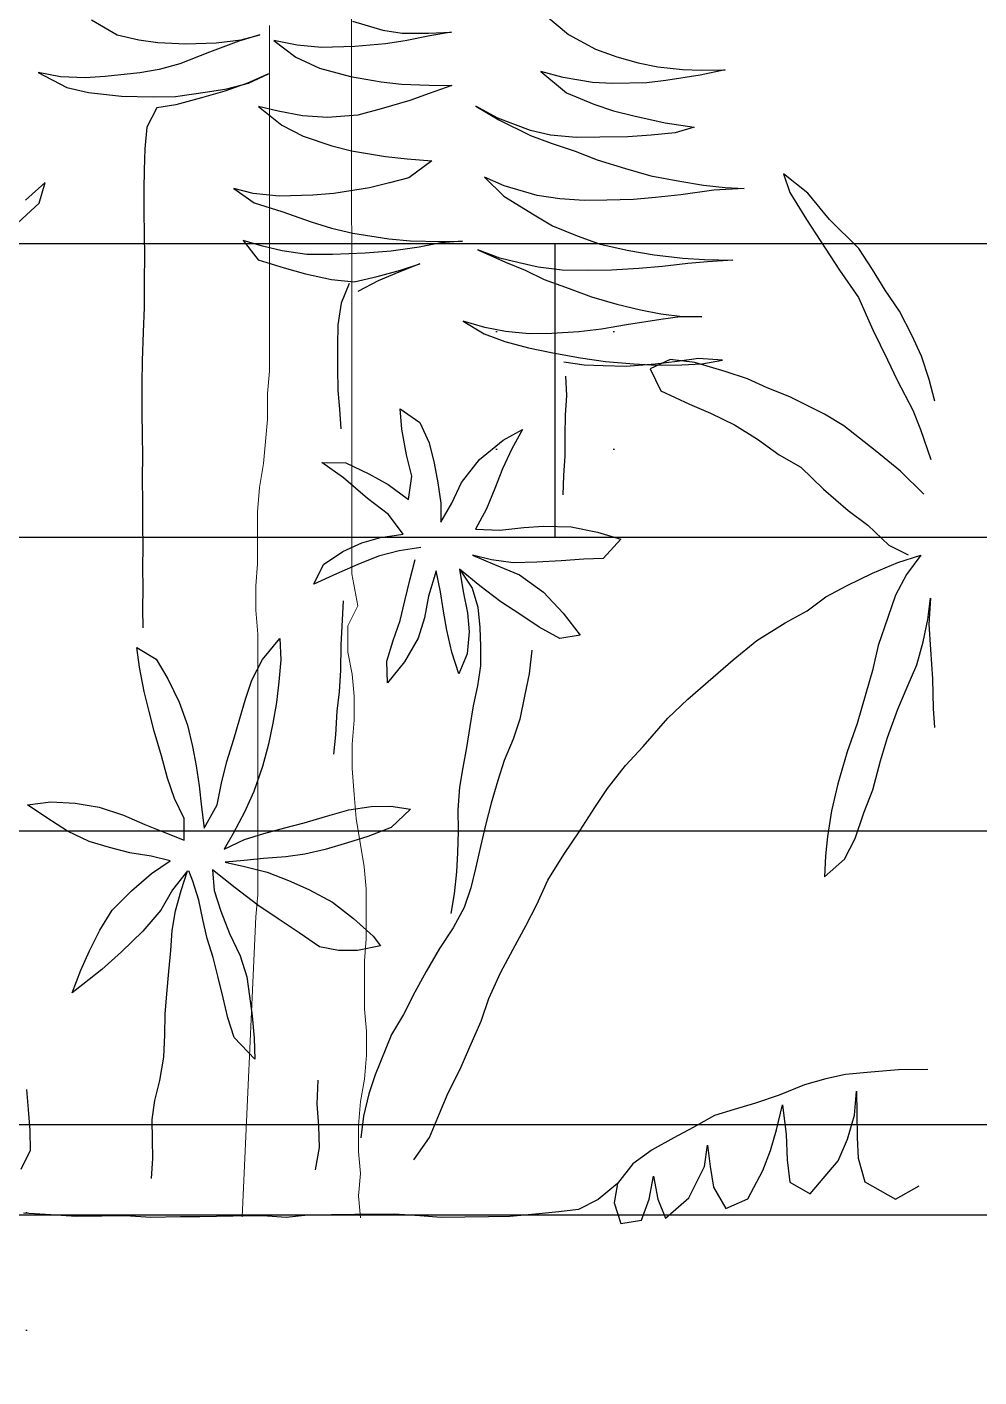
# Model space of a CAD drawing. Header units: metres. Extents: x -58 to 722, y -1100 to 345.
# Drawn here: x 33.1697 to 33.4939, y -20.3964 to -19.9367 of the extents above; entities that cross this region are included whole.
import ezdxf

# ---------------------------------------------------------------- set-up
doc = ezdxf.new("R2010")
doc.units = ezdxf.units.M
doc.header["$MEASUREMENT"] = 0
for name, color, linetype in [('FSR_ARQ_005VEGETACION', 64, 'Continuous'), ('FSR_ARQ_008MOBILIARIO', 115, 'Continuous'), ('FSR_ARQ_028JARDINERAS', 133, 'Continuous')]:
    doc.layers.add(name, color=color, linetype=linetype)
doc.layers.add('FSR_ARQ_006ARBOLES', color=74, linetype='Continuous', lineweight=0)

# ---------------------------------------------------------------- blocks, each defined once
blk = doc.blocks.new('arbustos 01')
at = {"layer": 'FSR_ARQ_005VEGETACION', "color": 103}
for p, q in [((188.94883, -31.62858), (188.9388, -31.63699)), ((189.0206, -31.63195), (189.00909, -31.63538)), ((189.11926, -31.6314), (189.10961, -31.63709)), ((188.9388, -31.63699), (188.92864, -31.64249)), ((188.99181, -31.63651), (188.9831, -31.63605)), ((188.9831, -31.63605), (188.99128, -31.63753)), ((188.99128, -31.63753), (189.00066, -31.63937)), ((189.00173, -31.63648), (188.99181, -31.63651)), ((189.00909, -31.63538), (189.00173, -31.63648)), ((189.06273, -31.63901), (189.05558, -31.63704)), ((189.05558, -31.63704), (189.06358, -31.63954)), ((189.10961, -31.63709), (189.10138, -31.63903)), ((188.92864, -31.64249), (188.92056, -31.64546)), ((189.00066, -31.63937), (189.008, -31.64049)), ((189.008, -31.64049), (189.01961, -31.64151)), ((189.01961, -31.64151), (189.03226, -31.64185)), ((189.03226, -31.64185), (189.04151, -31.64095)), ((189.04151, -31.64095), (189.05025, -31.63919)), ((189.05025, -31.63919), (189.04196, -31.64557)), ((189.07212, -31.64017), (189.06273, -31.63901)), ((189.06358, -31.63954), (189.07464, -31.64362)), ((189.08357, -31.64049), (189.07212, -31.64017)), ((189.09418, -31.63995), (189.08357, -31.64049)), ((189.10138, -31.63903), (189.09418, -31.63995)), ((188.91249, -31.64775), (188.90495, -31.64918)), ((188.92056, -31.64546), (188.91249, -31.64775)), ((189.04196, -31.64557), (189.03301, -31.64973)), ((189.07464, -31.64362), (189.08586, -31.64805)), ((189.08586, -31.64805), (189.0937, -31.65021)), ((188.88852, -31.6505), (188.87946, -31.65038)), ((188.87946, -31.65038), (188.88901, -31.65239)), ((188.8957, -31.65025), (188.88852, -31.6505)), ((188.88901, -31.65239), (188.90197, -31.65444)), ((188.90495, -31.64918), (188.8957, -31.65025)), ((188.92966, -31.65516), (188.9408, -31.65326)), ((188.94921, -31.65098), (188.93953, -31.65906)), ((188.9408, -31.65326), (188.94921, -31.65098)), ((189.02134, -31.65282), (189.00968, -31.65488)), ((189.03301, -31.64973), (189.02134, -31.65282)), ((189.05995, -31.65539), (189.0523, -31.65187)), ((189.0523, -31.65187), (189.06029, -31.6554)), ((189.0937, -31.65021), (189.10103, -31.6515)), ((189.10103, -31.6515), (189.11418, -31.65288)), ((189.11418, -31.65288), (189.1217, -31.65332)), ((189.1217, -31.65332), (189.13111, -31.65294)), ((189.13951, -31.65134), (189.12866, -31.65701)), ((189.13111, -31.65294), (189.13951, -31.65134)), ((188.90197, -31.65444), (188.90914, -31.65522)), ((188.90914, -31.65522), (188.92213, -31.65557)), ((188.92213, -31.65557), (188.92966, -31.65516)), ((188.99154, -31.65617), (188.98299, -31.65623)), ((188.98299, -31.65623), (188.9915, -31.65925)), ((189.00198, -31.6558), (188.99154, -31.65617)), ((189.00968, -31.65488), (189.00198, -31.6558)), ((189.06812, -31.65755), (189.05995, -31.65539)), ((189.06029, -31.6554), (189.0688, -31.65842)), ((189.07546, -31.65868), (189.06812, -31.65755)), ((189.0688, -31.65842), (189.07765, -31.66093)), ((189.12866, -31.65701), (189.12043, -31.65895)), ((188.92921, -31.66336), (188.92182, -31.66583)), ((188.93953, -31.65906), (188.92921, -31.66336)), ((188.9915, -31.65925), (188.99882, -31.66191)), ((188.99882, -31.66191), (189.00972, -31.66514)), ((189.08758, -31.66038), (189.07546, -31.65868)), ((189.07765, -31.66093), (189.08736, -31.66363)), ((189.08736, -31.66363), (189.09453, -31.66475)), ((189.09595, -31.6605), (189.08758, -31.66038)), ((189.10793, -31.66032), (189.09595, -31.6605)), ((189.12043, -31.65895), (189.10793, -31.66032)), ((188.9141, -31.66777), (188.90227, -31.67035)), ((188.92182, -31.66583), (188.9141, -31.66777)), ((188.95318, -31.67326), (188.96556, -31.66864)), ((188.97382, -31.66414), (188.9652, -31.66932)), ((188.96556, -31.66864), (188.97382, -31.66414)), ((189.00972, -31.66514), (189.01858, -31.66748)), ((189.01858, -31.66748), (189.03002, -31.66832)), ((189.03002, -31.66832), (189.03943, -31.66777)), ((189.03943, -31.66777), (189.04869, -31.66601)), ((189.05606, -31.66423), (189.04725, -31.67129)), ((189.04869, -31.66601), (189.05606, -31.66423)), ((189.09453, -31.66475), (189.09836, -31.67199)), ((188.90227, -31.67035), (188.8913, -31.67208)), ((188.8913, -31.67208), (188.89846, -31.67423)), ((188.94564, -31.67504), (188.95318, -31.67326)), ((188.9652, -31.66932), (188.95316, -31.67514)), ((189.04725, -31.67129), (189.03916, -31.67546)), ((189.09836, -31.67199), (189.09916, -31.68029)), ((188.89846, -31.67423), (188.90751, -31.67504)), ((188.90751, -31.67504), (188.91639, -31.67567)), ((188.91639, -31.67567), (188.92699, -31.67581)), ((188.92699, -31.67581), (188.93588, -31.67593)), ((188.93588, -31.67593), (188.94564, -31.67504)), ((188.94542, -31.67812), (188.93632, -31.68107)), ((188.95316, -31.67514), (188.94542, -31.67812)), ((189.02834, -31.67907), (189.02096, -31.68102)), ((189.03916, -31.67546), (189.02834, -31.67907)), ((188.93632, -31.68107), (188.9279, -31.68437)), ((188.99989, -31.68398), (188.99047, -31.68471)), ((189.00811, -31.68307), (188.99989, -31.68398)), ((189.02096, -31.68102), (189.00811, -31.68307)), ((189.09916, -31.68029), (189.0994, -31.68827)), ((188.91725, -31.68765), (188.90764, -31.69043)), ((188.9279, -31.68437), (188.91725, -31.68765)), ((188.99047, -31.68471), (188.99928, -31.69116)), ((189.0994, -31.68827), (189.09948, -31.69554)), ((188.84822, -31.69704), (188.85738, -31.68964)), ((188.85738, -31.68964), (188.85506, -31.69679)), ((188.89667, -31.6925), (188.88776, -31.69392)), ((188.90764, -31.69043), (188.89667, -31.6925)), ((188.95063, -31.69785), (188.96316, -31.69426)), ((188.96316, -31.69426), (188.97055, -31.69094)), ((188.97055, -31.69094), (188.96327, -31.69819)), ((188.99928, -31.69116), (189.0066, -31.69314)), ((189.0066, -31.69314), (189.0141, -31.69495)), ((189.13918, -31.70075), (189.13689, -31.69303)), ((189.13689, -31.69303), (189.14432, -31.69962)), ((188.96327, -31.69819), (188.95241, -31.70488)), ((189.0141, -31.69495), (189.02758, -31.69718)), ((189.02758, -31.69718), (189.0356, -31.69781)), ((189.0356, -31.69781), (189.04825, -31.69815)), ((189.04825, -31.69815), (189.05818, -31.69709)), ((189.06539, -31.6953), (189.05779, -31.70067)), ((189.05818, -31.69709), (189.06539, -31.6953)), ((189.09948, -31.69554), (189.09954, -31.70388)), ((189.04732, -31.70395), (189.03615, -31.7079)), ((189.05779, -31.70067), (189.04732, -31.70395)), ((189.09954, -31.70388), (189.09943, -31.71256)), ((189.1488, -31.70977), (189.13918, -31.70075)), ((189.03615, -31.7079), (189.02843, -31.71019)), ((189.00683, -31.71434), (188.99861, -31.71509)), ((189.02036, -31.71213), (189.00683, -31.71434)), ((189.02843, -31.71019), (189.02036, -31.71213)), ((189.09943, -31.71256), (189.09931, -31.7209)), ((188.97309, -31.7185), (188.96259, -31.72315)), ((188.96484, -31.72164), (188.97309, -31.7185)), ((188.98715, -31.71527), (188.97894, -31.71516)), ((188.97894, -31.71516), (188.98714, -31.71578)), ((188.98714, -31.71578), (188.99533, -31.71743)), ((188.99861, -31.71509), (188.98715, -31.71527)), ((188.99533, -31.71743), (189.00591, -31.71895)), ((189.00591, -31.71895), (189.01581, -31.71976)), ((189.01581, -31.71976), (189.02812, -31.72027)), ((189.03786, -31.72024), (189.04712, -31.71882)), ((189.04712, -31.71882), (189.05466, -31.71704)), ((189.05466, -31.71704), (189.06187, -31.71492)), ((189.06187, -31.71492), (189.0563, -31.7222)), ((188.95026, -31.72503), (188.95746, -31.72342)), ((188.96259, -31.72315), (188.9552, -31.72612)), ((188.95746, -31.72342), (188.96484, -31.72164)), ((189.00239, -31.72608), (188.99507, -31.72376)), ((188.99507, -31.72376), (189.00306, -31.72694)), ((189.02812, -31.72027), (189.03786, -31.72024)), ((189.0563, -31.7222), (189.04634, -31.72531)), ((189.09931, -31.7209), (189.09937, -31.72994)), ((189.01125, -31.72859), (189.00239, -31.72608)), ((189.00306, -31.72694), (189.01089, -31.73013)), ((189.01994, -31.73059), (189.01125, -31.72859)), ((189.0285, -31.72968), (189.01994, -31.73059)), ((189.03828, -31.72759), (189.0285, -31.72968)), ((189.04634, -31.72531), (189.03828, -31.72759))]:
    blk.add_line(p, q, dxfattribs=at)
at = {"layer": 'FSR_ARQ_005VEGETACION', "color": 104}
for p, q in [((188.88776, -31.69392), (188.87954, -31.69483)), ((188.84005, -31.70702), (188.84822, -31.69704)), ((188.85506, -31.69679), (188.84877, -31.70696)), ((188.87954, -31.69483), (188.87235, -31.69525)), ((188.87235, -31.69525), (188.8838, -31.69592)), ((188.8838, -31.69592), (188.89626, -31.69762)), ((188.89626, -31.69762), (188.90582, -31.69861)), ((188.90582, -31.69861), (188.91419, -31.69941)), ((188.91419, -31.69941), (188.92427, -31.69971)), ((188.93282, -31.69983), (188.94206, -31.6991)), ((188.94206, -31.6991), (188.95063, -31.69785)), ((188.92427, -31.69971), (188.93282, -31.69983)), ((188.82896, -31.71798), (188.84005, -31.70702)), ((188.84877, -31.70696), (188.84335, -31.71527)), ((188.94483, -31.7094), (188.93554, -31.7132)), ((188.95241, -31.70488), (188.94483, -31.7094)), ((188.93554, -31.7132), (188.92678, -31.71633)), ((188.82372, -31.72595), (188.82896, -31.71798)), ((188.84335, -31.71527), (188.8362, -31.72612)), ((188.91597, -31.71875), (188.90638, -31.72033)), ((188.92678, -31.71633), (188.91597, -31.71875)), ((188.88737, -31.72212), (188.8766, -31.72232)), ((188.8766, -31.72232), (188.88617, -31.72296)), ((188.88617, -31.72296), (188.89368, -31.72358)), ((188.89559, -31.72155), (188.88737, -31.72212)), ((188.89368, -31.72358), (188.90324, -31.72473)), ((188.90638, -31.72033), (188.89559, -31.72155)), ((188.90324, -31.72473), (188.91212, -31.72554)), ((188.94118, -31.7261), (188.95026, -31.72503)), ((188.819, -31.73375), (188.82372, -31.72595)), ((188.8362, -31.72612), (188.82905, -31.73645)), ((188.91212, -31.72554), (188.92254, -31.72619)), ((188.92254, -31.72619), (188.9316, -31.72632)), ((188.9316, -31.72632), (188.94118, -31.7261)), ((188.94797, -31.72962), (188.93852, -31.73308)), ((188.9552, -31.72612), (188.94797, -31.72962)), ((189.01089, -31.73013), (189.01853, -31.73416)), ((189.09937, -31.72994), (189.09941, -31.74022)), ((188.81359, -31.74171), (188.819, -31.73375)), ((188.93852, -31.73308), (188.9301, -31.73621)), ((189.02177, -31.73118), (189.02479, -31.73859)), ((188.82905, -31.73645), (188.82358, -31.74868)), ((188.92049, -31.73899), (188.91157, -31.74109)), ((188.9301, -31.73621), (188.92049, -31.73899)), ((189.02479, -31.73859), (189.02605, -31.74682)), ((189.09941, -31.74022), (189.09981, -31.74963)), ((188.80885, -31.75071), (188.81359, -31.74171)), ((188.89563, -31.74361), (188.88828, -31.74385)), ((188.88828, -31.74385), (188.89648, -31.74379)), ((188.90385, -31.74269), (188.89563, -31.74361)), ((188.89648, -31.74379), (188.90382, -31.74475)), ((188.90382, -31.74475), (188.91679, -31.7468)), ((188.91157, -31.74109), (188.90385, -31.74269)), ((188.97046, -31.74787), (188.9787, -31.74542)), ((188.9787, -31.74542), (188.97077, -31.75027)), ((188.82358, -31.74868), (188.81813, -31.76007)), ((188.91679, -31.7468), (188.92634, -31.74847)), ((188.92634, -31.74847), (188.93488, -31.74944)), ((188.93488, -31.74944), (188.94513, -31.75009)), ((188.94513, -31.75009), (188.95368, -31.75021)), ((188.95368, -31.75021), (188.96258, -31.74931)), ((188.96258, -31.74931), (188.97046, -31.74787)), ((188.97077, -31.75027), (188.96287, -31.75307)), ((189.02605, -31.74682), (189.02628, -31.75469)), ((189.09981, -31.74963), (189.10019, -31.76045)), ((188.80515, -31.75869), (188.80885, -31.75071)), ((188.95395, -31.75551), (188.94469, -31.75744)), ((188.96287, -31.75307), (188.95395, -31.75551)), ((189.02628, -31.75469), (189.02616, -31.7634)), ((188.80229, -31.76755), (188.80515, -31.75869)), ((188.81813, -31.76007), (188.81443, -31.76771)), ((188.88053, -31.76016), (188.8896, -31.7596)), ((188.88838, -31.76163), (188.88053, -31.76016)), ((188.8896, -31.7596), (188.89762, -31.76073)), ((188.89095, -31.76105), (188.90037, -31.75999)), ((188.89762, -31.76073), (188.90599, -31.7617)), ((188.90037, -31.75999), (188.90784, -31.76351)), ((188.92481, -31.76076), (188.91402, -31.76164)), ((188.93423, -31.75935), (188.92481, -31.76076)), ((188.94469, -31.75744), (188.93423, -31.75935)), ((189.10019, -31.76045), (189.10026, -31.76896)), ((188.87103, -31.76728), (188.87945, -31.76449)), ((188.87945, -31.76449), (188.89095, -31.76105)), ((188.8959, -31.76191), (188.88838, -31.76163)), ((188.90547, -31.76204), (188.8959, -31.76191)), ((188.90784, -31.76351), (188.9038, -31.77183)), ((188.91402, -31.76164), (188.90547, -31.76204)), ((188.90599, -31.7617), (188.91692, -31.76254)), ((188.91692, -31.76254), (188.92564, -31.76231)), ((188.92564, -31.76231), (188.93283, -31.76207)), ((188.93283, -31.76207), (188.94054, -31.76098)), ((189.02616, -31.7634), (189.02605, -31.77161)), ((188.80013, -31.77572), (188.80229, -31.76755)), ((188.81443, -31.76771), (188.80846, -31.77908)), ((188.85504, -31.77407), (188.86363, -31.7706)), ((188.86363, -31.7706), (188.87103, -31.76728)), ((188.93994, -31.76625), (188.93951, -31.77351)), ((189.10026, -31.76896), (189.10028, -31.77995)), ((188.84196, -31.78057), (188.85504, -31.77407)), ((188.9038, -31.77183), (188.89296, -31.77681)), ((188.93951, -31.77351), (188.94009, -31.78104)), ((189.02605, -31.77161), (189.02544, -31.77878)), ((188.80846, -31.77908), (188.80563, -31.7864)), ((188.83454, -31.78508), (188.84196, -31.78057)), ((188.88505, -31.7803), (188.87593, -31.78462)), ((188.89296, -31.77681), (188.88505, -31.7803)), ((188.94009, -31.78104), (188.94016, -31.78857)), ((189.00253, -31.77864), (188.99511, -31.78384)), ((189.00192, -31.78633), (189.00253, -31.77864)), ((189.02544, -31.77878), (189.025, -31.78613)), ((189.10028, -31.77995), (189.10017, -31.78864)), ((188.82279, -31.79433), (188.83454, -31.78508)), ((188.87593, -31.78462), (188.8673, -31.79014)), ((188.99511, -31.78384), (188.99159, -31.79149)), ((189.00007, -31.79605), (189.00192, -31.78633)), ((188.80563, -31.7864), (188.80171, -31.7978)), ((188.8673, -31.79014), (188.85901, -31.79601)), ((188.94016, -31.78857), (188.94023, -31.79643)), ((188.96356, -31.79042), (188.95626, -31.78639)), ((188.95626, -31.78639), (188.96027, -31.7938)), ((188.97252, -31.79773), (188.96356, -31.79042)), ((189.10017, -31.78864), (189.10006, -31.79626)), ((188.81311, -31.80223), (188.82279, -31.79433)), ((188.85901, -31.79601), (188.85091, -31.80069)), ((188.94023, -31.79643), (188.94064, -31.80379)), ((188.96027, -31.7938), (188.96375, -31.80137)), ((188.99159, -31.79149), (188.9896, -31.79916)), ((188.99808, -31.80406), (189.00007, -31.79605)), ((189.10006, -31.79626), (189.10012, -31.80477)), ((188.85091, -31.80069), (188.84225, -31.80895)), ((188.96375, -31.80137), (188.96673, -31.80876)), ((188.97924, -31.80654), (188.97252, -31.79773)), ((188.9896, -31.79916), (188.9883, -31.80666)), ((189.02311, -31.7991), (189.01434, -31.80325)), ((189.03218, -31.79888), (189.02311, -31.7991)), ((189.02389, -31.80475), (189.03218, -31.79888)), ((188.80427, -31.81083), (188.81311, -31.80223)), ((188.94064, -31.80379), (188.94088, -31.81115)), ((188.9829, -31.81428), (188.97924, -31.80654)), ((188.9883, -31.80666), (188.98717, -31.81434)), ((188.99933, -31.81297), (188.99808, -31.80406)), ((189.01434, -31.80325), (189.0071, -31.80726)), ((189.0149, -31.81249), (189.02389, -31.80475)), ((189.10012, -31.80477), (189.09999, -31.81434)), ((188.84225, -31.80895), (188.83291, -31.81703)), ((188.96673, -31.80876), (188.96987, -31.8165)), ((189.0071, -31.80726), (188.99933, -31.81297)), ((188.96987, -31.8165), (188.97405, -31.82408)), ((188.98708, -31.82152), (188.9829, -31.81428)), ((188.98717, -31.81434), (188.98708, -31.82152)), ((189.00695, -31.81854), (189.0149, -31.81249)), ((189.09999, -31.81434), (189.10006, -31.82268)), ((188.83291, -31.81703), (188.82548, -31.82257)), ((189.00138, -31.82599), (189.00695, -31.81854)), ((188.82548, -31.82257), (188.81752, -31.83016)), ((188.92786, -31.82533), (188.91894, -31.82795)), ((188.93781, -31.82324), (188.92786, -31.82533)), ((188.94824, -31.82304), (188.93781, -31.82324)), ((188.95576, -31.82349), (188.94824, -31.82304)), ((188.96481, -31.82447), (188.95576, -31.82349)), ((188.97405, -31.82408), (188.96481, -31.82447)), ((189.00991, -31.8273), (189.00138, -31.82599)), ((189.10006, -31.82268), (189.09995, -31.83065)), ((188.81752, -31.83016), (188.81028, -31.83382)), ((188.91894, -31.82795), (188.92568, -31.83522)), ((188.99464, -31.83103), (189.00283, -31.83233)), ((189.01706, -31.82928), (189.00991, -31.8273)), ((189.0242, -31.83262), (189.01706, -31.82928)), ((189.09995, -31.83065), (189.10002, -31.83863)), ((188.81418, -31.83678), (188.8055, -31.83393)), ((188.8055, -31.83393), (188.81087, -31.84135)), ((188.8237, -31.84084), (188.81418, -31.83678)), ((188.92568, -31.83522), (188.93303, -31.83549)), ((188.93303, -31.83549), (188.94157, -31.83612)), ((188.94157, -31.83612), (188.95079, -31.83659)), ((188.95079, -31.83659), (188.95968, -31.83688)), ((188.95968, -31.83688), (188.9679, -31.83579)), ((188.97511, -31.83401), (188.96685, -31.83749)), ((188.9679, -31.83579), (188.97511, -31.83401)), ((188.99875, -31.84288), (188.9968, -31.83567)), ((189.00283, -31.83233), (189.01067, -31.83432)), ((189.01067, -31.83432), (189.01849, -31.83751)), ((189.03148, -31.83751), (189.0242, -31.83262)), ((188.81087, -31.84135), (188.81504, -31.84911)), ((188.83338, -31.84542), (188.8237, -31.84084)), ((188.9574, -31.84146), (188.94824, -31.84801)), ((188.96685, -31.83749), (188.9574, -31.84146)), ((188.97239, -31.8456), (188.98, -31.83921)), ((188.98, -31.83921), (188.97528, -31.84649)), ((188.98, -31.83921), (188.97868, -31.84774)), ((188.98723, -31.84785), (188.98888, -31.83984)), ((188.98888, -31.83984), (188.99183, -31.84945)), ((189.01849, -31.83751), (189.02665, -31.84104)), ((189.02665, -31.84104), (189.03515, -31.84491)), ((189.03515, -31.84491), (189.03148, -31.83751)), ((189.10002, -31.83863), (189.09991, -31.84661)), ((188.84136, -31.8498), (188.83338, -31.84542)), ((188.96444, -31.85165), (188.97239, -31.8456)), ((188.97528, -31.84649), (188.97313, -31.85365)), ((189.00069, -31.85128), (188.99875, -31.84288)), ((189.09991, -31.84661), (189.09998, -31.85424)), ((188.80277, -31.85834), (188.80185, -31.85029)), ((188.80185, -31.85029), (188.80241, -31.86005)), ((188.81504, -31.84911), (188.818, -31.85752)), ((188.84847, -31.85503), (188.84136, -31.8498)), ((188.94824, -31.84801), (188.94078, -31.85594)), ((188.95719, -31.85634), (188.96444, -31.85165)), ((188.97868, -31.84774), (188.97704, -31.85575)), ((188.98611, -31.85519), (188.98723, -31.84785)), ((188.99183, -31.84945), (188.99325, -31.85768)), ((189.00247, -31.85866), (189.00069, -31.85128)), ((189.02412, -31.85126), (189.02491, -31.86803)), ((188.818, -31.85752), (188.82162, -31.86817)), ((188.85678, -31.85959), (188.84847, -31.85503)), ((188.94078, -31.85594), (188.93435, -31.86423)), ((188.94995, -31.8612), (188.95719, -31.85634)), ((188.97313, -31.85365), (188.97234, -31.86133)), ((188.97704, -31.85575), (188.97643, -31.86292)), ((188.98481, -31.86235), (188.98611, -31.85519)), ((188.99325, -31.85768), (188.99571, -31.86541)), ((189.09998, -31.85424), (189.09989, -31.8615)), ((188.80241, -31.86005), (188.80176, -31.86961)), ((188.80454, -31.86674), (188.80277, -31.85834)), ((188.86747, -31.86623), (188.85678, -31.85959)), ((188.94202, -31.86553), (188.94995, -31.8612)), ((188.97234, -31.86133), (188.97207, -31.86851)), ((188.97643, -31.86292), (188.97717, -31.87131)), ((188.98299, -31.87071), (188.98481, -31.86235)), ((189.00511, -31.86622), (189.00247, -31.85866)), ((188.80698, -31.8755), (188.80454, -31.86674)), ((188.87643, -31.87353), (188.86747, -31.86623)), ((188.93435, -31.86423), (188.94202, -31.86553)), ((188.99571, -31.86541), (189.00089, -31.87437)), ((189.00756, -31.87412), (189.00511, -31.86622)), ((189.02491, -31.86803), (189.02513, -31.87743)), ((189.048, -31.86556), (189.04771, -31.87362)), ((189.05454, -31.87345), (189.048, -31.86556)), ((188.80176, -31.86961), (188.8011, -31.88072)), ((188.82162, -31.86817), (188.82371, -31.87761)), ((188.95273, -31.86995), (188.95364, -31.87886)), ((188.97207, -31.86851), (188.97215, -31.87586)), ((188.97717, -31.87131), (188.98031, -31.87888)), ((188.98031, -31.87888), (188.98299, -31.87071)), ((189.1022, -31.86896), (189.09479, -31.87329)), ((189.10113, -31.87639), (189.1022, -31.86896)), ((188.81063, -31.88393), (188.80698, -31.8755)), ((188.82371, -31.87761), (188.82633, -31.88636)), ((188.88403, -31.88013), (188.87643, -31.87353)), ((188.97215, -31.87586), (188.97324, -31.8834)), ((189.00089, -31.87437), (189.00728, -31.88232)), ((189.00728, -31.88232), (189.00756, -31.87412)), ((189.02513, -31.87743), (189.02553, -31.88565)), ((189.04771, -31.87362), (189.04839, -31.88188)), ((189.05869, -31.88131), (189.05454, -31.87345)), ((189.09479, -31.87329), (189.09043, -31.88076)), ((189.09941, -31.8855), (189.10113, -31.87639)), ((188.8011, -31.88072), (188.80077, -31.892)), ((188.89367, -31.88847), (188.88403, -31.88013)), ((188.95364, -31.87886), (188.95541, -31.88726)), ((188.97324, -31.8834), (188.97485, -31.89094)), ((189.04839, -31.88188), (189.04935, -31.88969)), ((189.06098, -31.88852), (189.05869, -31.88131)), ((189.09043, -31.88076), (189.08614, -31.88957)), ((188.81411, -31.89218), (188.81063, -31.88393)), ((188.82633, -31.88636), (188.82959, -31.89769)), ((188.90126, -31.89559), (188.89367, -31.88847)), ((188.95541, -31.88726), (188.95717, -31.896)), ((189.02553, -31.88565), (189.02646, -31.89301)), ((189.09753, -31.89318), (189.09941, -31.8855)), ((188.80077, -31.892), (188.80034, -31.89917)), ((188.81807, -31.90301), (188.81411, -31.89218)), ((188.97485, -31.89094), (188.97611, -31.89883)), ((189.02646, -31.89301), (189.02702, -31.90191)), ((189.04935, -31.88969), (189.05066, -31.89751)), ((189.06319, -31.89582), (189.06098, -31.88852)), ((189.08614, -31.88957), (189.08301, -31.89831)), ((189.09557, -31.90051), (189.09753, -31.89318)), ((188.82959, -31.89769), (188.83338, -31.90834)), ((188.91052, -31.90631), (188.90126, -31.89559)), ((188.95717, -31.896), (188.9598, -31.90356)), ((189.05066, -31.89751), (189.05233, -31.90551)), ((189.06547, -31.90365), (189.06319, -31.89582)), ((189.08301, -31.89831), (189.08104, -31.90635)), ((188.82068, -31.91176), (188.81807, -31.90301)), ((188.9598, -31.90356), (188.96311, -31.91164)), ((188.97611, -31.89883), (188.97737, -31.90671)), ((189.02702, -31.90191), (189.02777, -31.90927)), ((189.06811, -31.91202), (189.06547, -31.90365)), ((189.09278, -31.90996), (189.09557, -31.90051)), ((188.83338, -31.90834), (188.83681, -31.92053)), ((188.91726, -31.91359), (188.91052, -31.90631)), ((188.97737, -31.90671), (188.97881, -31.91425)), ((189.05233, -31.90551), (189.05461, -31.91388)), ((189.08104, -31.90635), (189.0797, -31.91369)), ((188.82361, -31.92274), (188.82068, -31.91176)), ((188.92398, -31.92223), (188.91726, -31.91359)), ((188.96311, -31.91164), (188.96557, -31.9192)), ((189.05461, -31.91388), (189.05794, -31.92341)), ((189.07012, -31.92029), (189.06811, -31.91202)), ((189.0797, -31.91369), (189.07862, -31.9213)), ((189.09054, -31.91835), (189.09278, -31.90996)), ((188.97881, -31.91425), (188.98007, -31.92179)), ((189.08795, -31.92603), (189.09054, -31.91835)), ((188.82708, -31.93151), (188.82361, -31.92274)), ((188.83681, -31.92053), (188.83923, -31.93065)), ((188.92884, -31.92947), (188.92398, -31.92223)), ((188.96557, -31.9192), (188.96802, -31.92778)), ((188.98007, -31.92179), (188.98064, -31.93035)), ((189.05794, -31.92341), (189.06146, -31.93126)), ((189.07179, -31.92847), (189.07012, -31.92029)), ((189.07862, -31.9213), (189.07763, -31.92935)), ((188.96802, -31.92778), (188.97014, -31.93568)), ((189.006, -31.92891), (188.99863, -31.93005)), ((189.01353, -31.9291), (189.006, -31.92891)), ((189.02194, -31.93028), (189.01353, -31.9291)), ((189.07663, -31.93723), (189.07179, -31.92847)), ((189.07763, -31.92935), (189.07663, -31.93723)), ((189.0843, -31.93361), (189.08795, -31.92603)), ((189.11637, -31.92934), (189.10719, -31.93241)), ((189.12552, -31.92778), (189.11637, -31.92934)), ((189.13474, -31.92729), (189.12552, -31.92778)), ((189.14359, -31.92847), (189.13474, -31.92729)), ((189.13626, -31.93334), (189.14359, -31.92847)), ((188.83037, -31.94113), (188.82708, -31.93151)), ((188.83923, -31.93065), (188.84081, -31.94042)), ((188.93454, -31.93827), (188.92884, -31.92947)), ((188.98064, -31.93035), (188.98053, -31.93838)), ((188.99863, -31.93005), (189.00589, -31.93706)), ((189.03077, -31.93279), (189.02194, -31.93028)), ((189.03889, -31.93529), (189.03077, -31.93279)), ((189.06146, -31.93126), (189.0657, -31.93929)), ((189.08419, -31.94176), (189.0843, -31.93361)), ((189.10719, -31.93241), (189.09908, -31.93593)), ((189.12839, -31.93846), (189.13626, -31.93334)), ((188.94057, -31.94724), (188.93454, -31.93827)), ((188.97014, -31.93568), (188.97207, -31.94425)), ((188.98053, -31.93838), (188.98076, -31.94659)), ((189.00589, -31.93706), (189.01471, -31.94037)), ((189.04614, -31.93717), (189.03889, -31.93529)), ((189.05409, -31.93931), (189.04614, -31.93717)), ((189.06141, -31.94154), (189.05409, -31.93931)), ((189.0657, -31.93929), (189.06908, -31.94519)), ((189.0915, -31.93893), (189.08419, -31.94176)), ((189.09908, -31.93593), (189.0915, -31.93893)), ((189.12018, -31.94234), (189.12839, -31.93846)), ((188.83437, -31.94905), (188.83037, -31.94113)), ((188.84081, -31.94042), (188.84157, -31.94778)), ((188.97207, -31.94425), (188.97401, -31.95249)), ((189.01471, -31.94037), (189.02248, -31.94287)), ((189.02248, -31.94287), (189.03087, -31.94538)), ((189.06908, -31.94519), (189.06141, -31.94154)), ((189.10487, -31.94656), (189.11252, -31.94454)), ((189.11252, -31.94454), (189.12018, -31.94234)), ((188.84197, -31.95565), (188.83437, -31.94905)), ((188.84157, -31.94778), (188.84197, -31.95565)), ((188.9466, -31.9569), (188.94057, -31.94724)), ((188.98076, -31.94659), (188.98118, -31.95378)), ((189.03087, -31.94538), (189.03864, -31.94708)), ((189.03864, -31.94708), (189.04581, -31.94807)), ((189.04581, -31.94807), (189.05422, -31.9488)), ((189.05422, -31.9488), (189.06148, -31.94952)), ((189.06148, -31.94952), (189.06874, -31.95015)), ((189.08949, -31.94963), (189.0967, -31.94787)), ((189.09661, -31.95443), (189.08949, -31.94963)), ((189.0967, -31.94787), (189.10487, -31.94656)), ((188.97401, -31.95249), (188.97579, -31.95986)), ((188.98118, -31.95378), (188.98209, -31.96217)), ((189.05282, -31.95392), (189.0448, -31.95709)), ((189.06136, -31.95182), (189.05282, -31.95392)), ((189.06874, -31.95015), (189.06136, -31.95182)), ((189.06498, -31.95985), (189.07349, -31.95305)), ((189.07349, -31.95305), (189.07294, -31.96085)), ((189.08097, -31.95732), (189.08253, -31.95335)), ((189.08535, -31.96084), (189.08297, -31.95336)), ((189.08297, -31.95336), (189.08864, -31.96062)), ((189.10415, -31.961), (189.09661, -31.95443)), ((188.95074, -31.96619), (188.9466, -31.9569)), ((188.97579, -31.95986), (188.97826, -31.96725)), ((189.0448, -31.95709), (189.03704, -31.96045)), ((189.05638, -31.96638), (189.06498, -31.95985)), ((189.07874, -31.96456), (189.08097, -31.95732)), ((188.98209, -31.96217), (188.98336, -31.96954)), ((189.03704, -31.96045), (189.02811, -31.96529)), ((189.07294, -31.96085), (189.07035, -31.9687)), ((189.07723, -31.97181), (189.07874, -31.96456)), ((189.08747, -31.96849), (189.08535, -31.96084)), ((189.08864, -31.96062), (189.09305, -31.9683)), ((189.11149, -31.96828), (189.10415, -31.961)), ((188.95491, -31.97428), (188.95074, -31.96619)), ((188.97826, -31.96725), (188.98243, -31.975)), ((189.02811, -31.96529), (189.02014, -31.97139)), ((189.04868, -31.97151), (189.05638, -31.96638)), ((189.07035, -31.9687), (189.06714, -31.97717)), ((189.08878, -31.97604), (189.08747, -31.96849)), ((189.09305, -31.9683), (189.09995, -31.97619)), ((189.11618, -31.97588), (189.11149, -31.96828)), ((188.95975, -31.98307), (188.95491, -31.97428)), ((188.98243, -31.975), (188.98762, -31.98276)), ((189.02014, -31.97139), (189.01269, -31.97811)), ((189.04072, -31.9769), (189.04868, -31.97151)), ((189.07553, -31.97897), (189.07723, -31.97181)), ((189.01269, -31.97811), (189.00998, -31.9818)), ((189.03303, -31.98211), (189.04072, -31.9769)), ((189.06714, -31.97717), (189.06303, -31.98562)), ((189.07322, -31.9862), (189.07553, -31.97897)), ((189.0893, -31.98359), (189.08878, -31.97604)), ((189.09995, -31.97619), (189.10791, -31.9841)), ((189.12006, -31.98374), (189.11618, -31.97588)), ((188.96458, -31.99202), (188.95975, -31.98307)), ((188.98762, -31.98276), (188.99263, -31.99155)), ((189.00998, -31.9818), (189.01865, -31.98351)), ((189.01865, -31.98351), (189.02582, -31.98361)), ((189.02582, -31.98361), (189.03303, -31.98211)), ((189.08999, -31.99148), (189.0893, -31.98359)), ((189.10791, -31.9841), (189.11544, -31.99068)), ((189.12333, -31.99105), (189.12006, -31.98374)), ((189.06303, -31.98562), (189.06053, -31.99348)), ((189.07134, -31.99371), (189.07322, -31.9862)), ((188.9689, -32.00166), (188.96458, -31.99202)), ((188.99263, -31.99155), (188.99697, -31.9993)), ((189.06053, -31.99348), (189.05946, -32.00082)), ((189.06946, -32.00149), (189.07134, -31.99371)), ((189.09085, -31.99992), (189.08999, -31.99148)), ((189.11544, -31.99068), (189.12264, -31.99636)), ((189.12658, -31.99961), (189.12333, -31.99105)), ((188.99697, -31.9993), (189.0013, -32.00774)), ((189.05946, -32.00082), (189.05847, -32.00825)), ((189.09146, -32.00764), (189.09085, -31.99992)), ((189.12264, -31.99636), (189.12658, -31.99961)), ((188.97186, -32.01025), (188.9689, -32.00166)), ((189.06768, -32.00909), (189.06946, -32.00149)), ((188.97617, -32.02005), (188.97186, -32.01025)), ((189.0013, -32.00774), (189.00582, -32.01533)), ((189.05847, -32.00825), (189.05773, -32.01667)), ((189.06527, -32.01641), (189.06768, -32.00909)), ((189.09162, -32.01544), (189.09146, -32.00764)), ((189.00582, -32.01533), (189.01193, -32.03063)), ((189.09194, -32.02387), (189.09162, -32.01544)), ((188.97982, -32.02848), (188.97617, -32.02005)), ((189.05745, -32.02464), (189.06527, -32.01641)), ((189.05773, -32.01667), (189.05745, -32.02464)), ((189.09342, -32.03275), (189.09194, -32.02387)), ((188.80281, -32.02856), (188.81395, -32.02871)), ((188.81395, -32.02871), (188.82433, -32.02959)), ((188.82433, -32.02959), (188.83397, -32.03047)), ((188.83397, -32.03047), (188.84138, -32.03205)), ((188.98431, -32.03743), (188.97982, -32.02848)), ((189.01193, -32.03063), (189.0144, -32.03784)), ((188.84138, -32.03205), (188.84951, -32.03439)), ((188.84951, -32.03439), (188.85911, -32.03823)), ((189.03362, -32.03263), (189.03401, -32.0417)), ((189.09536, -32.04032), (189.09342, -32.03275)), ((189.14386, -32.03618), (189.14324, -32.04369)), ((188.82983, -32.03679), (188.82972, -32.04523)), ((188.83061, -32.04584), (188.82983, -32.03679)), ((188.85911, -32.03823), (188.86798, -32.04132)), ((188.86798, -32.04132), (188.87612, -32.04366)), ((188.98763, -32.04517), (188.98431, -32.03743)), ((189.0144, -32.03784), (189.01634, -32.04624)), ((189.03401, -32.0417), (189.03339, -32.0499)), ((189.09632, -32.04751), (189.09536, -32.04032)), ((188.82972, -32.04523), (188.82959, -32.05427)), ((188.8332, -32.05492), (188.83061, -32.04584)), ((188.8578, -32.04199), (188.85644, -32.05313)), ((188.86009, -32.05137), (188.8578, -32.04199)), ((188.87612, -32.04366), (188.88351, -32.04599)), ((188.88351, -32.04599), (188.89161, -32.05055)), ((188.99144, -32.05428), (188.98763, -32.04517)), ((189.01634, -32.04624), (189.01742, -32.05447)), ((189.14324, -32.04369), (189.14262, -32.05172)), ((188.86239, -32.05924), (188.86009, -32.05137)), ((188.89161, -32.05055), (188.89899, -32.05437)), ((189.03339, -32.0499), (189.03311, -32.0581)), ((189.09622, -32.05513), (189.09632, -32.04751)), ((189.14262, -32.05172), (189.14252, -32.05924)), ((188.82959, -32.05427), (188.82919, -32.06211)), ((188.83671, -32.06311), (188.8332, -32.05492)), ((188.85644, -32.05313), (188.85601, -32.06277)), ((188.89899, -32.05437), (188.90709, -32.05893)), ((188.99731, -32.06274), (188.99144, -32.05428)), ((189.09612, -32.06231), (189.09622, -32.05513)), ((188.82919, -32.06211), (188.82665, -32.07112)), ((188.8653, -32.06682), (188.86239, -32.05924)), ((188.88624, -32.05715), (188.88523, -32.06528)), ((188.88734, -32.06531), (188.88624, -32.05715)), ((188.90709, -32.05893), (188.91445, -32.06423)), ((189.03311, -32.0581), (189.0347, -32.0665)), ((189.14252, -32.05924), (189.14601, -32.06647)), ((188.84739, -32.07562), (188.83671, -32.06311)), ((188.85601, -32.06277), (188.85499, -32.0712)), ((188.87089, -32.07745), (188.8653, -32.06682)), ((188.88523, -32.06528), (188.88391, -32.0731)), ((188.89321, -32.07715), (188.88734, -32.06531)), ((188.91445, -32.06423), (188.92029, -32.07173)), ((189.09655, -32.06976), (189.09612, -32.06231)), ((188.82665, -32.07112), (188.8151, -32.07759)), ((188.85499, -32.0712), (188.84739, -32.07562)), ((188.90658, -32.06889), (188.90496, -32.07761)), ((188.90827, -32.07765), (188.90658, -32.06889)), ((188.92029, -32.07173), (188.92763, -32.07777)), ((188.92029, -32.07173), (188.92152, -32.07904)), ((188.8151, -32.07759), (188.80613, -32.07265)), ((188.87928, -32.08118), (188.87089, -32.07745)), ((188.88391, -32.0731), (188.87928, -32.08118)), ((188.90215, -32.08481), (188.89321, -32.07715)), ((188.90496, -32.07761), (188.90215, -32.08481)), ((188.91118, -32.08553), (188.90827, -32.07765)), ((188.92152, -32.07904), (188.919, -32.08684)), ((188.92763, -32.07777), (188.935, -32.08159)), ((188.935, -32.08159), (188.94242, -32.08243)), ((188.94242, -32.08243), (188.95131, -32.08329)), ((188.919, -32.08684), (188.91118, -32.08553)), ((188.95131, -32.08329), (188.96095, -32.08417)), ((188.96095, -32.08417), (188.96912, -32.08428)), ((188.96912, -32.08428), (188.97803, -32.0844)), ((188.97803, -32.0844), (188.98694, -32.08452)), ((188.98694, -32.08452), (188.99511, -32.08389)), ((188.99511, -32.08389), (189.00478, -32.08328)), ((189.00478, -32.08328), (189.0122, -32.08338)), ((189.0122, -32.08338), (189.01962, -32.08348)), ((189.01962, -32.08348), (189.02853, -32.0836)), ((189.02853, -32.0836), (189.03744, -32.08372)), ((189.03744, -32.08372), (189.0456, -32.08457)), ((189.0456, -32.08457), (189.05451, -32.08395)), ((189.05451, -32.08395), (189.06565, -32.0841)), ((189.06565, -32.0841), (189.07827, -32.08427)), ((189.07827, -32.08427), (189.08569, -32.08438)), ((189.08569, -32.08438), (189.09683, -32.08453)), ((189.09683, -32.08453), (189.10649, -32.08392)), ((189.10649, -32.08392), (189.1154, -32.08404)), ((189.1154, -32.08404), (189.12505, -32.08417)), ((189.12505, -32.08417), (189.13471, -32.08356)), ((189.13471, -32.08356), (189.14511, -32.08295))]:
    blk.add_line(p, q, dxfattribs=at)
blk = doc.blocks.new('arboles fsr 01')
at = {"layer": 'FSR_ARQ_006ARBOLES', "color": 35}
for points in [[(186.41363, -36.75155), (186.41435, -36.74369), (186.41364, -36.73582), (186.41437, -36.72795), (186.41438, -36.71866), (186.41367, -36.71007), (186.41225, -36.7022), (186.41154, -36.69362), (186.41155, -36.68504), (186.41227, -36.67717), (186.41228, -36.66001), (186.41158, -36.65214), (186.41159, -36.63426), (186.41231, -36.62639), (186.41519, -36.60923), (186.41591, -36.60065), (186.41664, -36.59135), (186.41665, -36.58277), (186.41594, -36.57419), (186.41595, -36.5656), (186.41667, -36.55774), (186.41811, -36.54987), (186.41811, -36.54057), (186.41455, -36.53342), (186.4167, -36.52198), (186.41683, -36.27354)], [(186.44611, -36.32649), (186.44609, -36.44977), (186.4468, -36.45764), (186.44679, -36.46694), (186.44821, -36.48267), (186.44963, -36.49126), (186.45034, -36.49984), (186.45032, -36.51843), (186.45103, -36.5263), (186.45102, -36.53488), (186.4503, -36.54347), (186.45021, -36.63644), (186.45092, -36.64431), (186.45587, -36.75125)]]:
    blk.add_lwpolyline(points, dxfattribs=at)

msp = doc.modelspace()

# ---------------------------------------------------------------- hatches: boundary and pattern name
at = {"layer": 'FSR_ARQ_008MOBILIARIO', "ltscale": 0.005}
h = msp.add_hatch(dxfattribs=at)
h.set_pattern_fill('BOARDWN', color=256, scale=0.05, pattern_type=2)
h.set_pattern_definition([(0, (32.14936, -14.61053), (0, 0.1), []), (90, (32.14936, -14.61053), (-0.2, 0.2), [0.1, -0.7]), (90, (32.16936, -14.58053), (-0.2, 0.2), [0, -0.04, 0, -0.76]), (90, (32.92936, -14.58053), (-0.2, 0.2), [0, -0.04, 0, -0.76]), (90, (32.54936, -14.51053), (-0.2, 0.2), [0.1, -0.7]), (90, (32.52936, -14.48053), (-0.2, 0.2), [0, -0.04, 0, -0.76]), (90, (32.56936, -14.48053), (-0.2, 0.2), [0, -0.04, 0, -0.76])])
h.paths.add_polyline_path([(34.54906, -18.30116), (32.04906, -18.31116), (32.04906, -20.94116), (34.54906, -20.94116)])

# ---------------------------------------------------------------- linework, layer by layer
at = {"layer": 'FSR_ARQ_028JARDINERAS', "ltscale": 0.005}
msp.add_lwpolyline([(32.59906, -20.89116), (32.59906, -20.34116), (33.99906, -20.34116), (33.99906, -20.89116), (32.59906, -20.89116)], dxfattribs=at)

# ---------------------------------------------------------------- block references
at = {"layer": 'FSR_ARQ_005VEGETACION', "xscale": -0.9, "yscale": 0.9, "zscale": 0.9}
msp.add_blockref('arbustos 01', (203.39901, 8.53407), dxfattribs=at)
at = {"layer": 'FSR_ARQ_006ARBOLES', "xscale": -0.9551441900355857, "yscale": 0.9551441900355857, "zscale": 0.9551441900355857}
msp.add_blockref('arboles fsr 01', (211.33516, 14.7609), dxfattribs=at)

doc.saveas('drawing.dxf')
